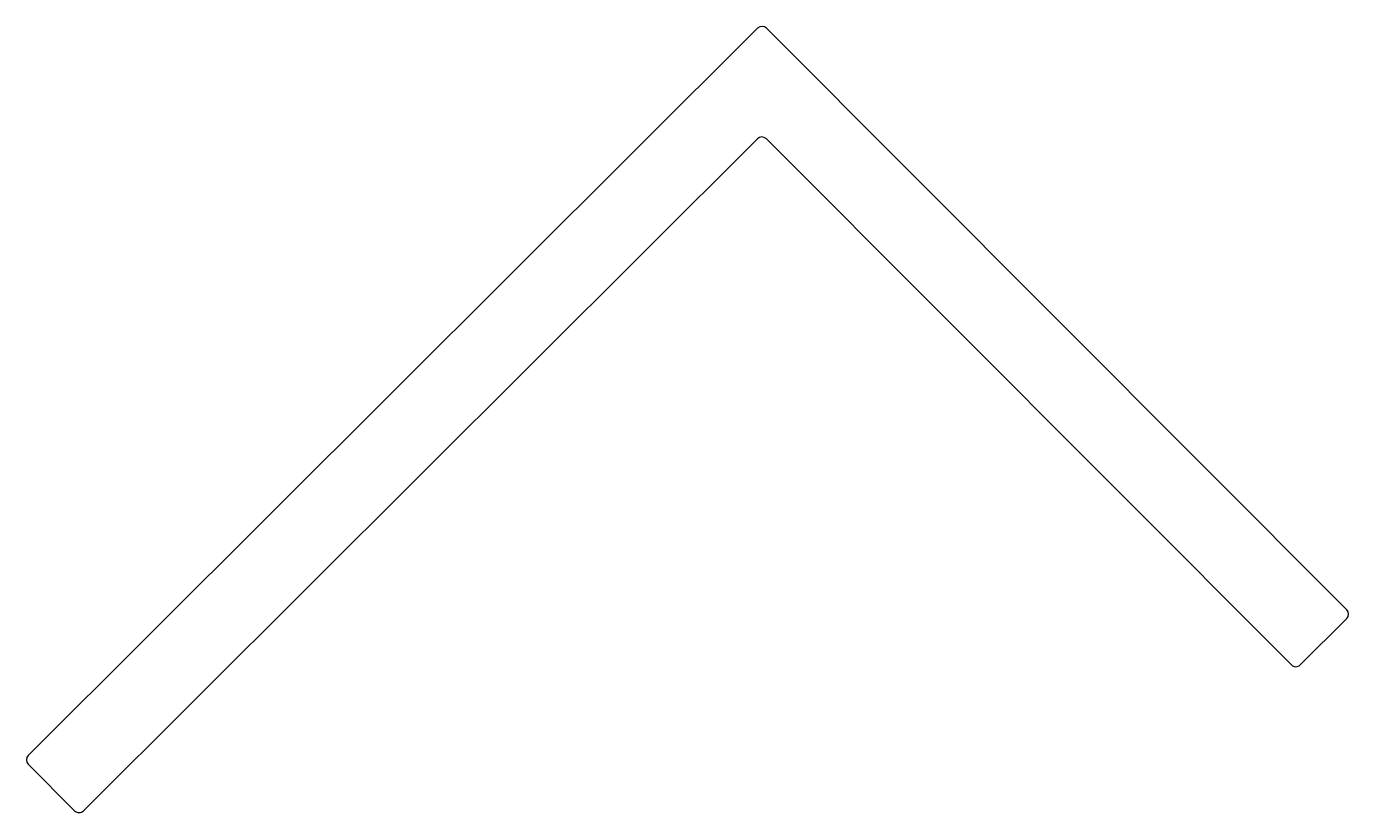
# Model space of a CAD drawing. Extents: x -77 to 84, y -10 to 86.
import ezdxf

# ---------------------------------------------------------------- set-up
doc = ezdxf.new("R2010")
doc.units = 0
doc.layers.get('0').update_dxf_attribs({"linetype": 'CONTINUOUS'})

msp = doc.modelspace()

# ---------------------------------------------------------------- linework, layer by layer
at = {"linetype": 'CONTINUOUS'}
for p, q in [((11.63, 85.77), (-77.21, -2.84)), ((83.38, 14.91), (12.71, 85.77)), ((-70.48, -9.58), (11.61, 72.3)), ((12.69, 72.3), (76.64, 8.19)), ((77.72, 8.19), (83.38, 13.84)), ((-77.21, -3.91), (-71.56, -9.58))]:
    msp.add_line(p, q, dxfattribs=at)
for centre, start, end in [((12.17, 85.23), 44.9251, 134.9251), ((12.15, 71.76), 44.9251, 134.9251), ((82.84, 14.38), 314.9251, 44.9251), ((77.18, 8.73), 224.9251, 314.9251), ((-76.67, -3.38), 134.9251, 224.9251), ((-71.02, -9.04), 224.9251, 314.9251)]:
    msp.add_arc(centre, 0.762, start, end, dxfattribs=at)

doc.saveas('drawing.dxf')
